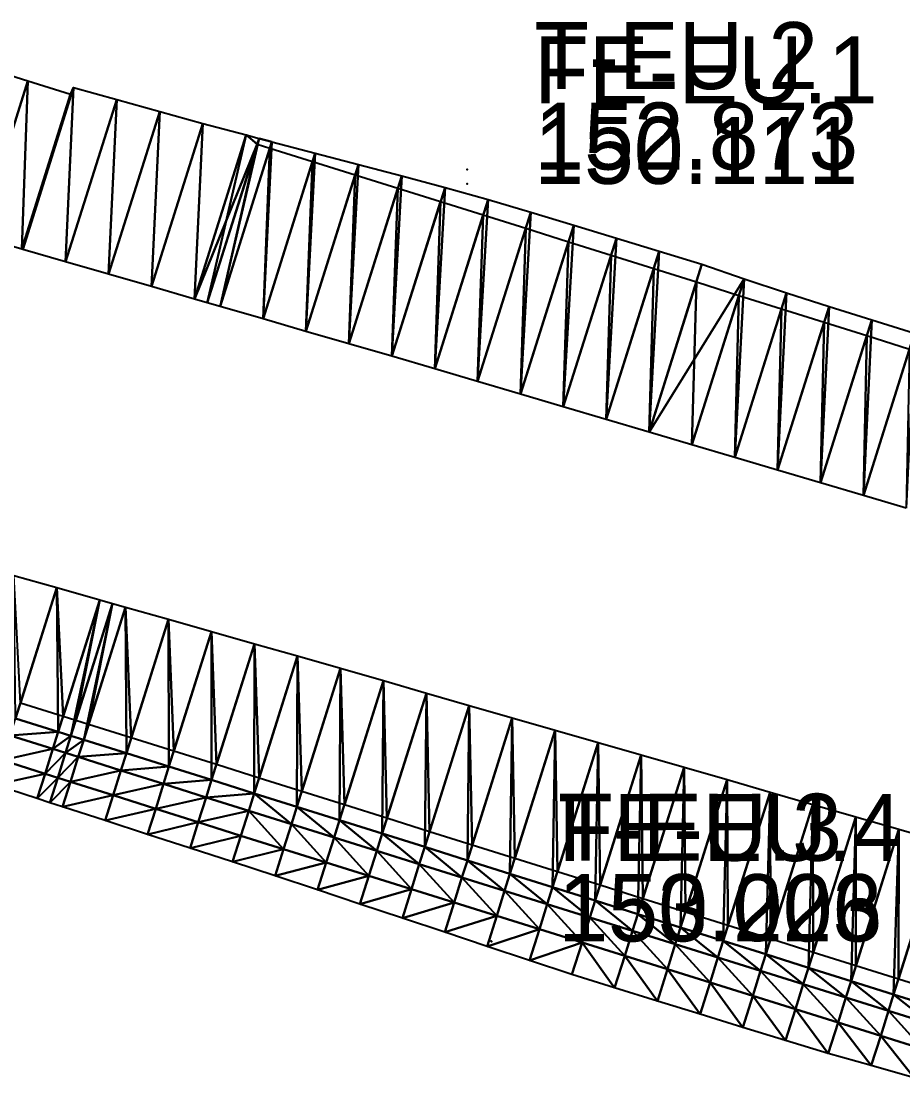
# Model space of a CAD drawing. Header units: metres. Extents: x 1882598 to 1885460, y 3171405 to 3171756.
# Drawn here: x 1883792.9 to 1883812.63, y 3171681.33 to 3171704.98 of the extents above; entities that cross this region are included whole.
import ezdxf

# ---------------------------------------------------------------- set-up
doc = ezdxf.new("R2010")
doc.units = ezdxf.units.M
doc.header["$MEASUREMENT"] = 0
doc.layers.add('pntelev', color=2, linetype='Continuous')
doc.layers.add('pntno', color=3, linetype='Continuous')
doc.layers.add('Triangles surfaces projet', color=7, linetype='Continuous', true_color=0x848484)

msp = doc.modelspace()

# ---------------------------------------------------------------- linework, layer by layer
for p in [(1883802.881, 3171701.661, 152.873), (1883802.877, 3171701.341, 150.111), (1883803.415, 3171684.389, 153.026), (1883803.423, 3171684.383, 150.203)]:
    msp.add_point(p)
at = {"layer": 'Triangles surfaces projet'}
for points in [[(1883791.954, 3171700.158, 153.016), (1883792.097, 3171703.949, 152.966), (1883793.053, 3171703.651, 152.953), (1883791.954, 3171700.158, 153.016)], [(1883793.053, 3171703.651, 153.303), (1883791.954, 3171700.158, 153.366), (1883792.097, 3171703.949, 153.316), (1883793.053, 3171703.651, 153.303)], [(1883793.053, 3171703.651, 152.953), (1883792.916, 3171699.879, 153.005), (1883791.954, 3171700.158, 153.016), (1883793.053, 3171703.651, 152.953)], [(1883792.916, 3171699.879, 153.355), (1883791.954, 3171700.158, 153.366), (1883793.053, 3171703.651, 153.303), (1883792.916, 3171699.879, 153.355)], [(1883794.008, 3171703.352, 152.94), (1883792.916, 3171699.879, 153.005), (1883793.053, 3171703.651, 152.953), (1883794.008, 3171703.352, 152.94)], [(1883794.008, 3171703.352, 153.29), (1883792.916, 3171699.879, 153.355), (1883793.053, 3171703.651, 153.303), (1883794.008, 3171703.352, 153.29)], [(1883794.075, 3171703.5, 153.277), (1883792.934, 3171699.874, 153.345), (1883794.008, 3171703.352, 153.29), (1883794.075, 3171703.5, 153.277)], [(1883792.934, 3171699.874, 153.345), (1883794.075, 3171703.5, 153.277), (1883793.896, 3171699.596, 153.335), (1883792.934, 3171699.874, 153.345)], [(1883794.008, 3171703.352, 152.94), (1883794.075, 3171703.498, 152.927), (1883792.934, 3171699.874, 152.995), (1883794.008, 3171703.352, 152.94)], [(1883792.934, 3171699.874, 152.995), (1883794.075, 3171703.498, 152.927), (1883793.896, 3171699.596, 152.985), (1883792.934, 3171699.874, 152.995)], [(1883793.896, 3171699.596, 153.335), (1883794.075, 3171703.5, 153.277), (1883795.04, 3171703.231, 153.263), (1883793.896, 3171699.596, 153.335)], [(1883795.039, 3171703.229, 152.913), (1883793.896, 3171699.596, 152.985), (1883794.075, 3171703.498, 152.927), (1883795.039, 3171703.229, 152.913)], [(1883794.008, 3171703.352, 152.94), (1883792.934, 3171699.874, 152.995), (1883792.916, 3171699.879, 153.005), (1883794.008, 3171703.352, 152.94)], [(1883792.934, 3171699.874, 153.345), (1883792.916, 3171699.879, 153.355), (1883794.008, 3171703.352, 153.29), (1883792.934, 3171699.874, 153.345)], [(1883794.856, 3171699.318, 153.324), (1883793.896, 3171699.596, 153.335), (1883795.04, 3171703.231, 153.263), (1883794.856, 3171699.318, 153.324)], [(1883795.039, 3171703.229, 152.913), (1883794.856, 3171699.318, 152.974), (1883793.896, 3171699.596, 152.985), (1883795.039, 3171703.229, 152.913)], [(1883796.004, 3171702.962, 153.249), (1883794.856, 3171699.318, 153.324), (1883795.04, 3171703.231, 153.263), (1883796.004, 3171702.962, 153.249)], [(1883796.003, 3171702.961, 152.899), (1883794.856, 3171699.318, 152.974), (1883795.039, 3171703.229, 152.913), (1883796.003, 3171702.961, 152.899)], [(1883795.817, 3171699.04, 153.314), (1883794.856, 3171699.318, 153.324), (1883796.004, 3171702.962, 153.249), (1883795.817, 3171699.04, 153.314)], [(1883795.817, 3171699.04, 152.964), (1883794.856, 3171699.318, 152.974), (1883796.003, 3171702.961, 152.899), (1883795.817, 3171699.04, 152.964)], [(1883796.967, 3171702.694, 153.235), (1883795.817, 3171699.04, 153.314), (1883796.004, 3171702.962, 153.249), (1883796.967, 3171702.694, 153.235)], [(1883795.817, 3171699.04, 152.964), (1883796.003, 3171702.961, 152.899), (1883796.967, 3171702.692, 152.886), (1883795.817, 3171699.04, 152.964)], [(1883795.817, 3171699.04, 153.314), (1883796.967, 3171702.694, 153.235), (1883796.778, 3171698.761, 153.303), (1883795.817, 3171699.04, 153.314)], [(1883796.967, 3171702.692, 152.886), (1883796.778, 3171698.761, 152.953), (1883795.817, 3171699.04, 152.964), (1883796.967, 3171702.692, 152.886)], [(1883797.935, 3171702.436, 153.221), (1883796.778, 3171698.761, 153.303), (1883796.967, 3171702.694, 153.235), (1883797.935, 3171702.436, 153.221)], [(1883797.934, 3171702.435, 152.871), (1883796.778, 3171698.761, 152.953), (1883796.967, 3171702.692, 152.886), (1883797.934, 3171702.435, 152.871)], [(1883796.778, 3171698.761, 153.303), (1883797.935, 3171702.436, 153.221), (1883798.182, 3171702.227, 153.22), (1883796.778, 3171698.761, 153.303)], [(1883796.778, 3171698.761, 152.953), (1883797.934, 3171702.435, 152.871), (1883797.065, 3171698.678, 152.95), (1883796.778, 3171698.761, 152.953)], [(1883797.065, 3171698.678, 152.95), (1883797.934, 3171702.435, 152.871), (1883798.224, 3171702.359, 152.867), (1883797.065, 3171698.678, 152.95)], [(1883797.065, 3171698.678, 152.95), (1883798.224, 3171702.359, 152.867), (1883797.352, 3171698.595, 152.947), (1883797.065, 3171698.678, 152.95)], [(1883798.513, 3171702.284, 152.863), (1883797.352, 3171698.595, 152.947), (1883798.224, 3171702.359, 152.867), (1883798.513, 3171702.284, 152.863)], [(1883798.313, 3171698.317, 152.936), (1883797.352, 3171698.595, 152.947), (1883798.513, 3171702.284, 152.863), (1883798.313, 3171698.317, 152.936)], [(1883798.224, 3171702.36, 153.217), (1883798.182, 3171702.227, 153.22), (1883797.935, 3171702.436, 153.221), (1883798.224, 3171702.36, 153.217)], [(1883798.182, 3171702.227, 153.22), (1883798.182, 3171702.227, 153.22), (1883798.224, 3171702.36, 153.217), (1883798.182, 3171702.227, 153.22)], [(1883798.224, 3171702.359, 152.867), (1883798.224, 3171702.36, 152.867), (1883798.513, 3171702.284, 152.863), (1883798.224, 3171702.359, 152.867)], [(1883799.481, 3171702.028, 152.848), (1883798.313, 3171698.317, 152.936), (1883798.513, 3171702.284, 152.863), (1883799.481, 3171702.028, 152.848)], [(1883797.065, 3171698.678, 153.3), (1883796.778, 3171698.761, 153.303), (1883798.182, 3171702.227, 153.22), (1883797.065, 3171698.678, 153.3)], [(1883797.352, 3171698.595, 153.297), (1883797.065, 3171698.678, 153.3), (1883798.182, 3171702.227, 153.22), (1883797.352, 3171698.595, 153.297)], [(1883798.182, 3171702.227, 153.22), (1883798.182, 3171702.227, 153.22), (1883797.065, 3171698.678, 153.3), (1883798.182, 3171702.227, 153.22)], [(1883798.468, 3171702.138, 153.216), (1883797.352, 3171698.595, 153.297), (1883798.182, 3171702.227, 153.22), (1883798.468, 3171702.138, 153.216)], [(1883798.313, 3171698.317, 153.286), (1883797.352, 3171698.595, 153.297), (1883798.468, 3171702.138, 153.216), (1883798.313, 3171698.317, 153.286)], [(1883799.422, 3171701.84, 153.203), (1883798.313, 3171698.317, 153.286), (1883798.468, 3171702.138, 153.216), (1883799.422, 3171701.84, 153.203)], [(1883799.274, 3171698.039, 152.926), (1883798.313, 3171698.317, 152.936), (1883799.481, 3171702.028, 152.848), (1883799.274, 3171698.039, 152.926)], [(1883800.45, 3171701.773, 152.834), (1883799.274, 3171698.039, 152.926), (1883799.481, 3171702.028, 152.848), (1883800.45, 3171701.773, 152.834)], [(1883799.274, 3171698.039, 153.276), (1883798.313, 3171698.317, 153.286), (1883799.422, 3171701.84, 153.203), (1883799.274, 3171698.039, 153.276)], [(1883800.377, 3171701.542, 153.19), (1883799.274, 3171698.039, 153.276), (1883799.422, 3171701.84, 153.203), (1883800.377, 3171701.542, 153.19)], [(1883800.235, 3171697.761, 152.915), (1883799.274, 3171698.039, 152.926), (1883800.45, 3171701.773, 152.834), (1883800.235, 3171697.761, 152.915)], [(1883800.235, 3171697.761, 152.915), (1883800.45, 3171701.773, 152.834), (1883801.418, 3171701.518, 152.82), (1883800.235, 3171697.761, 152.915)], [(1883800.235, 3171697.761, 153.265), (1883799.274, 3171698.039, 153.276), (1883800.377, 3171701.542, 153.19), (1883800.235, 3171697.761, 153.265)], [(1883801.331, 3171701.244, 153.177), (1883800.235, 3171697.761, 153.265), (1883800.377, 3171701.542, 153.19), (1883801.331, 3171701.244, 153.177)], [(1883801.418, 3171701.518, 152.82), (1883801.196, 3171697.482, 152.904), (1883800.235, 3171697.761, 152.915), (1883801.418, 3171701.518, 152.82)], [(1883801.418, 3171701.518, 152.82), (1883802.386, 3171701.263, 152.805), (1883801.196, 3171697.482, 152.904), (1883801.418, 3171701.518, 152.82)], [(1883801.196, 3171697.482, 153.254), (1883800.235, 3171697.761, 153.265), (1883801.331, 3171701.244, 153.177), (1883801.196, 3171697.482, 153.254)], [(1883801.196, 3171697.482, 152.904), (1883802.386, 3171701.263, 152.805), (1883802.155, 3171697.199, 152.896), (1883801.196, 3171697.482, 152.904)], [(1883802.286, 3171700.946, 153.163), (1883801.196, 3171697.482, 153.254), (1883801.331, 3171701.244, 153.177), (1883802.286, 3171700.946, 153.163)], [(1883802.155, 3171697.199, 152.896), (1883802.386, 3171701.263, 152.805), (1883803.349, 3171700.993, 152.797), (1883802.155, 3171697.199, 152.896)], [(1883802.155, 3171697.199, 153.246), (1883801.196, 3171697.482, 153.254), (1883802.286, 3171700.946, 153.163), (1883802.155, 3171697.199, 153.246)], [(1883803.114, 3171696.915, 152.888), (1883802.155, 3171697.199, 152.896), (1883803.349, 3171700.993, 152.797), (1883803.114, 3171696.915, 152.888)], [(1883803.24, 3171700.646, 153.156), (1883802.155, 3171697.199, 153.246), (1883802.286, 3171700.946, 153.163), (1883803.24, 3171700.646, 153.156)], [(1883803.114, 3171696.915, 152.888), (1883803.349, 3171700.993, 152.797), (1883804.307, 3171700.706, 152.789), (1883803.114, 3171696.915, 152.888)], [(1883803.114, 3171696.915, 153.238), (1883802.155, 3171697.199, 153.246), (1883803.24, 3171700.646, 153.156), (1883803.114, 3171696.915, 153.238)], [(1883804.307, 3171700.706, 152.789), (1883804.073, 3171696.632, 152.88), (1883803.114, 3171696.915, 152.888), (1883804.307, 3171700.706, 152.789)], [(1883804.194, 3171700.346, 153.148), (1883803.114, 3171696.915, 153.238), (1883803.24, 3171700.646, 153.156), (1883804.194, 3171700.346, 153.148)], [(1883805.265, 3171700.419, 152.781), (1883804.073, 3171696.632, 152.88), (1883804.307, 3171700.706, 152.789), (1883805.265, 3171700.419, 152.781)], [(1883804.073, 3171696.632, 153.23), (1883803.114, 3171696.915, 153.238), (1883804.194, 3171700.346, 153.148), (1883804.073, 3171696.632, 153.23)], [(1883805.265, 3171700.419, 152.781), (1883805.032, 3171696.348, 152.872), (1883804.073, 3171696.632, 152.88), (1883805.265, 3171700.419, 152.781)], [(1883805.148, 3171700.046, 153.14), (1883804.073, 3171696.632, 153.23), (1883804.194, 3171700.346, 153.148), (1883805.148, 3171700.046, 153.14)], [(1883805.265, 3171700.419, 152.781), (1883806.221, 3171700.125, 152.773), (1883805.032, 3171696.348, 152.872), (1883805.265, 3171700.419, 152.781)], [(1883805.991, 3171696.065, 152.864), (1883805.032, 3171696.348, 152.872), (1883806.221, 3171700.125, 152.773), (1883805.991, 3171696.065, 152.864)], [(1883805.991, 3171696.065, 152.864), (1883806.221, 3171700.125, 152.773), (1883807.177, 3171699.831, 152.765), (1883805.991, 3171696.065, 152.864)], [(1883805.032, 3171696.348, 153.222), (1883804.073, 3171696.632, 153.23), (1883805.148, 3171700.046, 153.14), (1883805.032, 3171696.348, 153.222)], [(1883806.101, 3171699.746, 153.133), (1883805.032, 3171696.348, 153.222), (1883805.148, 3171700.046, 153.14), (1883806.101, 3171699.746, 153.133)], [(1883805.991, 3171696.065, 153.214), (1883805.032, 3171696.348, 153.222), (1883806.101, 3171699.746, 153.133), (1883805.991, 3171696.065, 153.214)], [(1883806.951, 3171695.782, 152.856), (1883805.991, 3171696.065, 152.864), (1883807.177, 3171699.831, 152.765), (1883806.951, 3171695.782, 152.856)], [(1883807.055, 3171699.445, 153.125), (1883805.991, 3171696.065, 153.214), (1883806.101, 3171699.746, 153.133), (1883807.055, 3171699.445, 153.125)], [(1883806.951, 3171695.782, 152.856), (1883807.177, 3171699.831, 152.765), (1883808.134, 3171699.54, 152.757), (1883806.951, 3171695.782, 152.856)], [(1883806.951, 3171695.782, 153.206), (1883805.991, 3171696.065, 153.214), (1883807.055, 3171699.445, 153.125), (1883806.951, 3171695.782, 153.206)], [(1883809.08, 3171699.215, 152.75), (1883806.951, 3171695.782, 152.856), (1883808.134, 3171699.54, 152.757), (1883809.08, 3171699.215, 152.75)], [(1883808.009, 3171699.145, 153.117), (1883806.951, 3171695.782, 153.206), (1883807.055, 3171699.445, 153.125), (1883808.009, 3171699.145, 153.117)], [(1883806.951, 3171695.782, 152.856), (1883809.08, 3171699.215, 152.75), (1883807.91, 3171695.498, 152.848), (1883806.951, 3171695.782, 152.856)], [(1883808.869, 3171695.215, 152.839), (1883807.91, 3171695.498, 152.848), (1883809.08, 3171699.215, 152.75), (1883808.869, 3171695.215, 152.839)], [(1883809.08, 3171699.215, 152.75), (1883810.028, 3171698.899, 152.743), (1883808.869, 3171695.215, 152.839), (1883809.08, 3171699.215, 152.75)], [(1883807.91, 3171695.498, 153.198), (1883806.951, 3171695.782, 153.206), (1883808.009, 3171699.145, 153.117), (1883807.91, 3171695.498, 153.198)], [(1883808.963, 3171698.845, 153.11), (1883807.91, 3171695.498, 153.198), (1883808.009, 3171699.145, 153.117), (1883808.963, 3171698.845, 153.11)], [(1883808.869, 3171695.215, 153.189), (1883807.91, 3171695.498, 153.198), (1883808.963, 3171698.845, 153.11), (1883808.869, 3171695.215, 153.189)], [(1883809.828, 3171694.931, 152.831), (1883808.869, 3171695.215, 152.839), (1883810.028, 3171698.899, 152.743), (1883809.828, 3171694.931, 152.831)], [(1883809.917, 3171698.545, 153.102), (1883808.869, 3171695.215, 153.189), (1883808.963, 3171698.845, 153.11), (1883809.917, 3171698.545, 153.102)], [(1883809.828, 3171694.931, 152.831), (1883810.028, 3171698.899, 152.743), (1883810.982, 3171698.599, 152.735), (1883809.828, 3171694.931, 152.831)], [(1883809.828, 3171694.931, 153.181), (1883808.869, 3171695.215, 153.189), (1883809.917, 3171698.545, 153.102), (1883809.828, 3171694.931, 153.181)], [(1883809.828, 3171694.931, 152.831), (1883810.982, 3171698.599, 152.735), (1883810.787, 3171694.648, 152.823), (1883809.828, 3171694.931, 152.831)], [(1883810.871, 3171698.244, 153.094), (1883809.828, 3171694.931, 153.181), (1883809.917, 3171698.545, 153.102), (1883810.871, 3171698.244, 153.094)], [(1883810.787, 3171694.648, 152.823), (1883810.982, 3171698.599, 152.735), (1883811.936, 3171698.298, 152.728), (1883810.787, 3171694.648, 152.823)], [(1883810.787, 3171694.648, 153.173), (1883809.828, 3171694.931, 153.181), (1883810.871, 3171698.244, 153.094), (1883810.787, 3171694.648, 153.173)], [(1883810.787, 3171694.648, 152.823), (1883811.936, 3171698.298, 152.728), (1883811.746, 3171694.365, 152.815), (1883810.787, 3171694.648, 152.823)], [(1883811.825, 3171697.944, 153.087), (1883810.787, 3171694.648, 153.173), (1883810.871, 3171698.244, 153.094), (1883811.825, 3171697.944, 153.087)], [(1883811.936, 3171698.298, 152.728), (1883812.89, 3171697.998, 152.72), (1883811.746, 3171694.365, 152.815), (1883811.936, 3171698.298, 152.728)], [(1883812.706, 3171694.081, 152.807), (1883811.746, 3171694.365, 152.815), (1883812.89, 3171697.998, 152.72), (1883812.706, 3171694.081, 152.807)], [(1883811.746, 3171694.365, 153.165), (1883810.787, 3171694.648, 153.173), (1883811.825, 3171697.944, 153.087), (1883811.746, 3171694.365, 153.165)], [(1883812.779, 3171697.644, 153.079), (1883811.746, 3171694.365, 153.165), (1883811.825, 3171697.944, 153.087), (1883812.779, 3171697.644, 153.079)], [(1883812.706, 3171694.081, 153.157), (1883811.746, 3171694.365, 153.165), (1883812.779, 3171697.644, 153.079), (1883812.706, 3171694.081, 153.157)], [(1883793.697, 3171692.304, 152.918), (1883792.776, 3171689.376, 152.838), (1883792.735, 3171692.577, 152.924), (1883793.697, 3171692.304, 152.918)], [(1883793.697, 3171692.304, 153.268), (1883792.884, 3171689.719, 153.198), (1883792.735, 3171692.577, 153.274), (1883793.697, 3171692.304, 153.268)], [(1883793.697, 3171692.304, 152.918), (1883793.73, 3171689.077, 152.832), (1883792.776, 3171689.376, 152.838), (1883793.697, 3171692.304, 152.918)], [(1883793.838, 3171689.419, 153.191), (1883792.884, 3171689.719, 153.198), (1883793.697, 3171692.304, 153.268), (1883793.838, 3171689.419, 153.191)], [(1883793.73, 3171689.077, 152.832), (1883793.697, 3171692.304, 152.918), (1883794.66, 3171692.031, 152.912), (1883793.73, 3171689.077, 152.832)], [(1883794.66, 3171692.031, 153.262), (1883793.838, 3171689.419, 153.191), (1883793.697, 3171692.304, 153.268), (1883794.66, 3171692.031, 153.262)], [(1883794.015, 3171688.987, 152.83), (1883793.73, 3171689.077, 152.832), (1883794.66, 3171692.031, 152.912), (1883794.015, 3171688.987, 152.83)], [(1883794.123, 3171689.33, 153.189), (1883793.838, 3171689.419, 153.191), (1883794.66, 3171692.031, 153.262), (1883794.123, 3171689.33, 153.189)], [(1883794.947, 3171691.949, 152.91), (1883794.015, 3171688.987, 152.83), (1883794.66, 3171692.031, 152.912), (1883794.947, 3171691.949, 152.91)], [(1883794.3, 3171688.897, 152.828), (1883794.015, 3171688.987, 152.83), (1883794.947, 3171691.949, 152.91), (1883794.3, 3171688.897, 152.828)], [(1883794.947, 3171691.949, 153.26), (1883794.123, 3171689.33, 153.189), (1883794.66, 3171692.031, 153.262), (1883794.947, 3171691.949, 153.26)], [(1883794.408, 3171689.24, 153.188), (1883794.123, 3171689.33, 153.189), (1883794.947, 3171691.949, 153.26), (1883794.408, 3171689.24, 153.188)], [(1883794.947, 3171691.949, 152.91), (1883795.235, 3171691.867, 152.908), (1883794.3, 3171688.897, 152.828), (1883794.947, 3171691.949, 152.91)], [(1883794.3, 3171688.897, 152.828), (1883795.235, 3171691.867, 152.908), (1883795.254, 3171688.598, 152.822), (1883794.3, 3171688.897, 152.828)], [(1883795.235, 3171691.867, 153.258), (1883794.408, 3171689.24, 153.188), (1883794.947, 3171691.949, 153.26), (1883795.235, 3171691.867, 153.258)], [(1883795.362, 3171688.94, 153.181), (1883794.408, 3171689.24, 153.188), (1883795.235, 3171691.867, 153.258), (1883795.362, 3171688.94, 153.181)], [(1883796.197, 3171691.594, 152.902), (1883795.254, 3171688.598, 152.822), (1883795.235, 3171691.867, 152.908), (1883796.197, 3171691.594, 152.902)], [(1883796.197, 3171691.594, 153.252), (1883795.362, 3171688.94, 153.181), (1883795.235, 3171691.867, 153.258), (1883796.197, 3171691.594, 153.252)], [(1883795.254, 3171688.598, 152.822), (1883796.197, 3171691.594, 152.902), (1883796.208, 3171688.298, 152.816), (1883795.254, 3171688.598, 152.822)], [(1883796.316, 3171688.64, 153.175), (1883795.362, 3171688.94, 153.181), (1883796.197, 3171691.594, 153.252), (1883796.316, 3171688.64, 153.175)], [(1883797.16, 3171691.321, 152.896), (1883796.208, 3171688.298, 152.816), (1883796.197, 3171691.594, 152.902), (1883797.16, 3171691.321, 152.896)], [(1883797.16, 3171691.321, 153.246), (1883796.316, 3171688.64, 153.175), (1883796.197, 3171691.594, 153.252), (1883797.16, 3171691.321, 153.246)], [(1883797.162, 3171687.998, 152.809), (1883796.208, 3171688.298, 152.816), (1883797.16, 3171691.321, 152.896), (1883797.162, 3171687.998, 152.809)], [(1883797.27, 3171688.341, 153.168), (1883796.316, 3171688.64, 153.175), (1883797.16, 3171691.321, 153.246), (1883797.27, 3171688.341, 153.168)], [(1883797.162, 3171687.998, 152.809), (1883797.16, 3171691.321, 152.896), (1883798.122, 3171691.048, 152.89), (1883797.162, 3171687.998, 152.809)], [(1883798.122, 3171691.048, 153.24), (1883797.27, 3171688.341, 153.168), (1883797.16, 3171691.321, 153.246), (1883798.122, 3171691.048, 153.24)], [(1883798.116, 3171687.698, 152.803), (1883797.162, 3171687.998, 152.809), (1883798.122, 3171691.048, 152.89), (1883798.116, 3171687.698, 152.803)], [(1883798.224, 3171688.041, 153.162), (1883797.27, 3171688.341, 153.168), (1883798.122, 3171691.048, 153.24), (1883798.224, 3171688.041, 153.162)], [(1883798.122, 3171691.048, 152.89), (1883799.085, 3171690.775, 152.884), (1883798.116, 3171687.698, 152.803), (1883798.122, 3171691.048, 152.89)], [(1883799.085, 3171690.775, 153.234), (1883798.224, 3171688.041, 153.162), (1883798.122, 3171691.048, 153.24), (1883799.085, 3171690.775, 153.234)], [(1883799.07, 3171687.398, 152.795), (1883798.116, 3171687.698, 152.803), (1883799.085, 3171690.775, 152.884), (1883799.07, 3171687.398, 152.795)], [(1883799.178, 3171687.74, 153.154), (1883798.224, 3171688.041, 153.162), (1883799.085, 3171690.775, 153.234), (1883799.178, 3171687.74, 153.154)], [(1883800.046, 3171690.498, 152.877), (1883799.07, 3171687.398, 152.795), (1883799.085, 3171690.775, 152.884), (1883800.046, 3171690.498, 152.877)], [(1883800.046, 3171690.498, 153.227), (1883799.178, 3171687.74, 153.154), (1883799.085, 3171690.775, 153.234), (1883800.046, 3171690.498, 153.227)], [(1883800.046, 3171690.498, 152.877), (1883800.024, 3171687.098, 152.788), (1883799.07, 3171687.398, 152.795), (1883800.046, 3171690.498, 152.877)], [(1883800.132, 3171687.44, 153.147), (1883799.178, 3171687.74, 153.154), (1883800.046, 3171690.498, 153.227), (1883800.132, 3171687.44, 153.147)], [(1883801.007, 3171690.221, 152.87), (1883800.024, 3171687.098, 152.788), (1883800.046, 3171690.498, 152.877), (1883801.007, 3171690.221, 152.87)], [(1883801.007, 3171690.221, 153.22), (1883800.132, 3171687.44, 153.147), (1883800.046, 3171690.498, 153.227), (1883801.007, 3171690.221, 153.22)], [(1883800.978, 3171686.798, 152.78), (1883800.024, 3171687.098, 152.788), (1883801.007, 3171690.221, 152.87), (1883800.978, 3171686.798, 152.78)], [(1883801.086, 3171687.14, 153.139), (1883800.132, 3171687.44, 153.147), (1883801.007, 3171690.221, 153.22), (1883801.086, 3171687.14, 153.139)], [(1883801.968, 3171689.944, 152.863), (1883800.978, 3171686.798, 152.78), (1883801.007, 3171690.221, 152.87), (1883801.968, 3171689.944, 152.863)], [(1883801.968, 3171689.944, 153.213), (1883801.086, 3171687.14, 153.139), (1883801.007, 3171690.221, 153.22), (1883801.968, 3171689.944, 153.213)], [(1883801.932, 3171686.497, 152.772), (1883800.978, 3171686.798, 152.78), (1883801.968, 3171689.944, 152.863), (1883801.932, 3171686.497, 152.772)], [(1883802.04, 3171686.84, 153.131), (1883801.086, 3171687.14, 153.139), (1883801.968, 3171689.944, 153.213), (1883802.04, 3171686.84, 153.131)], [(1883801.932, 3171686.497, 152.772), (1883801.968, 3171689.944, 152.863), (1883802.929, 3171689.667, 152.856), (1883801.932, 3171686.497, 152.772)], [(1883802.929, 3171689.667, 153.206), (1883802.04, 3171686.84, 153.131), (1883801.968, 3171689.944, 153.213), (1883802.929, 3171689.667, 153.206)], [(1883801.932, 3171686.497, 152.772), (1883802.929, 3171689.667, 152.856), (1883802.886, 3171686.197, 152.765), (1883801.932, 3171686.497, 152.772)], [(1883802.993, 3171686.54, 153.124), (1883802.04, 3171686.84, 153.131), (1883802.929, 3171689.667, 153.206), (1883802.993, 3171686.54, 153.124)], [(1883802.886, 3171686.197, 152.765), (1883802.929, 3171689.667, 152.856), (1883803.891, 3171689.39, 152.848), (1883802.886, 3171686.197, 152.765)], [(1883803.891, 3171689.39, 153.198), (1883802.993, 3171686.54, 153.124), (1883802.929, 3171689.667, 153.206), (1883803.891, 3171689.39, 153.198)], [(1883792.656, 3171688.994, 152.438), (1883792.776, 3171689.376, 152.838), (1883793.73, 3171689.077, 152.832), (1883792.656, 3171688.994, 152.438)], [(1883802.886, 3171686.197, 152.765), (1883803.891, 3171689.39, 152.848), (1883803.839, 3171685.897, 152.757), (1883802.886, 3171686.197, 152.765)], [(1883803.947, 3171686.239, 153.116), (1883802.993, 3171686.54, 153.124), (1883803.891, 3171689.39, 153.198), (1883803.947, 3171686.239, 153.116)], [(1883804.852, 3171689.113, 152.841), (1883803.839, 3171685.897, 152.757), (1883803.891, 3171689.39, 152.848), (1883804.852, 3171689.113, 152.841)], [(1883804.852, 3171689.113, 153.191), (1883803.947, 3171686.239, 153.116), (1883803.891, 3171689.39, 153.198), (1883804.852, 3171689.113, 153.191)], [(1883792.481, 3171688.438, 152.438), (1883792.656, 3171688.994, 152.438), (1883793.609, 3171688.692, 152.429), (1883792.481, 3171688.438, 152.438)], [(1883793.73, 3171689.077, 152.832), (1883793.609, 3171688.692, 152.429), (1883792.656, 3171688.994, 152.438), (1883793.73, 3171689.077, 152.832)], [(1883794.015, 3171688.987, 152.83), (1883793.609, 3171688.692, 152.429), (1883793.73, 3171689.077, 152.832), (1883794.015, 3171688.987, 152.83)], [(1883804.793, 3171685.597, 152.749), (1883803.839, 3171685.897, 152.757), (1883804.852, 3171689.113, 152.841), (1883804.793, 3171685.597, 152.749)], [(1883804.901, 3171685.939, 153.108), (1883803.947, 3171686.239, 153.116), (1883804.852, 3171689.113, 153.191), (1883804.901, 3171685.939, 153.108)], [(1883804.793, 3171685.597, 152.749), (1883804.852, 3171689.113, 152.841), (1883805.813, 3171688.836, 152.834), (1883804.793, 3171685.597, 152.749)], [(1883805.813, 3171688.836, 153.184), (1883804.901, 3171685.939, 153.108), (1883804.852, 3171689.113, 153.191), (1883805.813, 3171688.836, 153.184)], [(1883793.609, 3171688.692, 152.429), (1883794.015, 3171688.987, 152.83), (1883793.894, 3171688.602, 152.427), (1883793.609, 3171688.692, 152.429)], [(1883794.015, 3171688.987, 152.83), (1883794.3, 3171688.897, 152.828), (1883793.894, 3171688.602, 152.427), (1883794.015, 3171688.987, 152.83)], [(1883793.894, 3171688.602, 152.427), (1883794.3, 3171688.897, 152.828), (1883794.179, 3171688.512, 152.424), (1883793.894, 3171688.602, 152.427)], [(1883795.254, 3171688.598, 152.822), (1883794.179, 3171688.512, 152.424), (1883794.3, 3171688.897, 152.828), (1883795.254, 3171688.598, 152.822)], [(1883804.793, 3171685.597, 152.749), (1883805.813, 3171688.836, 152.834), (1883805.747, 3171685.297, 152.742), (1883804.793, 3171685.597, 152.749)], [(1883805.855, 3171685.639, 153.101), (1883804.901, 3171685.939, 153.108), (1883805.813, 3171688.836, 153.184), (1883805.855, 3171685.639, 153.101)], [(1883806.774, 3171688.559, 152.827), (1883805.747, 3171685.297, 152.742), (1883805.813, 3171688.836, 152.834), (1883806.774, 3171688.559, 152.827)], [(1883806.774, 3171688.559, 153.177), (1883805.855, 3171685.639, 153.101), (1883805.813, 3171688.836, 153.184), (1883806.774, 3171688.559, 153.177)], [(1883792.481, 3171688.438, 152.438), (1883793.609, 3171688.692, 152.429), (1883793.434, 3171688.136, 152.429), (1883792.481, 3171688.438, 152.438)], [(1883793.434, 3171688.136, 152.429), (1883793.609, 3171688.692, 152.429), (1883793.894, 3171688.602, 152.427), (1883793.434, 3171688.136, 152.429)], [(1883793.719, 3171688.046, 152.427), (1883793.434, 3171688.136, 152.429), (1883793.894, 3171688.602, 152.427), (1883793.719, 3171688.046, 152.427)], [(1883793.719, 3171688.046, 152.427), (1883793.894, 3171688.602, 152.427), (1883794.179, 3171688.512, 152.424), (1883793.719, 3171688.046, 152.427)], [(1883795.254, 3171688.598, 152.822), (1883795.132, 3171688.21, 152.416), (1883794.179, 3171688.512, 152.424), (1883795.254, 3171688.598, 152.822)], [(1883795.132, 3171688.21, 152.416), (1883795.254, 3171688.598, 152.822), (1883796.208, 3171688.298, 152.816), (1883795.132, 3171688.21, 152.416)], [(1883805.747, 3171685.297, 152.742), (1883806.774, 3171688.559, 152.827), (1883806.701, 3171684.996, 152.734), (1883805.747, 3171685.297, 152.742)], [(1883806.809, 3171685.339, 153.093), (1883805.855, 3171685.639, 153.101), (1883806.774, 3171688.559, 153.177), (1883806.809, 3171685.339, 153.093)], [(1883806.701, 3171684.996, 152.734), (1883806.774, 3171688.559, 152.827), (1883807.735, 3171688.282, 152.82), (1883806.701, 3171684.996, 152.734)], [(1883807.735, 3171688.282, 153.17), (1883806.809, 3171685.339, 153.093), (1883806.774, 3171688.559, 153.177), (1883807.735, 3171688.282, 153.17)], [(1883792.308, 3171687.889, 153.013), (1883792.481, 3171688.438, 152.438), (1883793.434, 3171688.136, 152.429), (1883792.308, 3171687.889, 153.013)], [(1883793.719, 3171688.046, 152.427), (1883794.179, 3171688.512, 152.424), (1883794.004, 3171687.956, 152.424), (1883793.719, 3171688.046, 152.427)], [(1883795.132, 3171688.21, 152.416), (1883794.004, 3171687.956, 152.424), (1883794.179, 3171688.512, 152.424), (1883795.132, 3171688.21, 152.416)], [(1883795.132, 3171688.21, 152.416), (1883796.208, 3171688.298, 152.816), (1883796.086, 3171687.908, 152.407), (1883795.132, 3171688.21, 152.416)], [(1883797.162, 3171687.998, 152.809), (1883796.086, 3171687.908, 152.407), (1883796.208, 3171688.298, 152.816), (1883797.162, 3171687.998, 152.809)], [(1883806.701, 3171684.996, 152.734), (1883807.735, 3171688.282, 152.82), (1883807.655, 3171684.696, 152.727), (1883806.701, 3171684.996, 152.734)], [(1883807.763, 3171685.039, 153.085), (1883806.809, 3171685.339, 153.093), (1883807.735, 3171688.282, 153.17), (1883807.763, 3171685.039, 153.085)], [(1883807.655, 3171684.696, 152.727), (1883807.735, 3171688.282, 152.82), (1883808.697, 3171688.005, 152.813), (1883807.655, 3171684.696, 152.727)], [(1883808.697, 3171688.005, 153.163), (1883807.763, 3171685.039, 153.085), (1883807.735, 3171688.282, 153.17), (1883808.697, 3171688.005, 153.163)], [(1883793.434, 3171688.136, 152.429), (1883793.259, 3171687.581, 153.011), (1883792.308, 3171687.889, 153.013), (1883793.434, 3171688.136, 152.429)], [(1883793.719, 3171688.046, 152.427), (1883793.259, 3171687.581, 153.011), (1883793.434, 3171688.136, 152.429), (1883793.719, 3171688.046, 152.427)], [(1883793.544, 3171687.489, 153.011), (1883793.259, 3171687.581, 153.011), (1883793.719, 3171688.046, 152.427), (1883793.544, 3171687.489, 153.011)], [(1883794.004, 3171687.956, 152.424), (1883793.544, 3171687.489, 153.011), (1883793.719, 3171688.046, 152.427), (1883794.004, 3171687.956, 152.424)], [(1883794.957, 3171687.654, 152.416), (1883794.004, 3171687.956, 152.424), (1883795.132, 3171688.21, 152.416), (1883794.957, 3171687.654, 152.416)], [(1883795.132, 3171688.21, 152.416), (1883796.086, 3171687.908, 152.407), (1883794.957, 3171687.654, 152.416), (1883795.132, 3171688.21, 152.416)], [(1883793.544, 3171687.489, 153.011), (1883794.004, 3171687.956, 152.424), (1883793.828, 3171687.397, 153.01), (1883793.544, 3171687.489, 153.011)], [(1883793.828, 3171687.397, 153.01), (1883794.004, 3171687.956, 152.424), (1883794.957, 3171687.654, 152.416), (1883793.828, 3171687.397, 153.01)], [(1883796.086, 3171687.908, 152.407), (1883795.911, 3171687.352, 152.407), (1883794.957, 3171687.654, 152.416), (1883796.086, 3171687.908, 152.407)], [(1883797.039, 3171687.606, 152.399), (1883795.911, 3171687.352, 152.407), (1883796.086, 3171687.908, 152.407), (1883797.039, 3171687.606, 152.399)], [(1883796.086, 3171687.908, 152.407), (1883797.162, 3171687.998, 152.809), (1883797.039, 3171687.606, 152.399), (1883796.086, 3171687.908, 152.407)], [(1883798.116, 3171687.698, 152.803), (1883797.039, 3171687.606, 152.399), (1883797.162, 3171687.998, 152.809), (1883798.116, 3171687.698, 152.803)], [(1883807.655, 3171684.696, 152.727), (1883808.697, 3171688.005, 152.813), (1883808.609, 3171684.396, 152.719), (1883807.655, 3171684.696, 152.727)], [(1883808.717, 3171684.738, 153.078), (1883807.763, 3171685.039, 153.085), (1883808.697, 3171688.005, 153.163), (1883808.717, 3171684.738, 153.078)], [(1883808.697, 3171688.005, 152.813), (1883809.658, 3171687.728, 152.806), (1883808.609, 3171684.396, 152.719), (1883808.697, 3171688.005, 152.813)], [(1883809.658, 3171687.728, 153.156), (1883808.717, 3171684.738, 153.078), (1883808.697, 3171688.005, 153.163), (1883809.658, 3171687.728, 153.156)], [(1883793.828, 3171687.397, 153.01), (1883794.957, 3171687.654, 152.416), (1883794.779, 3171687.089, 153.008), (1883793.828, 3171687.397, 153.01)], [(1883795.911, 3171687.352, 152.407), (1883794.779, 3171687.089, 153.008), (1883794.957, 3171687.654, 152.416), (1883795.911, 3171687.352, 152.407)], [(1883795.911, 3171687.352, 152.407), (1883797.039, 3171687.606, 152.399), (1883796.864, 3171687.05, 152.399), (1883795.911, 3171687.352, 152.407)], [(1883796.864, 3171687.05, 152.399), (1883797.039, 3171687.606, 152.399), (1883797.992, 3171687.304, 152.39), (1883796.864, 3171687.05, 152.399)], [(1883797.992, 3171687.304, 152.39), (1883797.039, 3171687.606, 152.399), (1883798.116, 3171687.698, 152.803), (1883797.992, 3171687.304, 152.39)], [(1883798.947, 3171687.006, 152.384), (1883797.992, 3171687.304, 152.39), (1883798.116, 3171687.698, 152.803), (1883798.947, 3171687.006, 152.384)], [(1883798.116, 3171687.698, 152.803), (1883799.07, 3171687.398, 152.795), (1883798.947, 3171687.006, 152.384), (1883798.116, 3171687.698, 152.803)], [(1883809.658, 3171687.728, 152.806), (1883809.563, 3171684.096, 152.711), (1883808.609, 3171684.396, 152.719), (1883809.658, 3171687.728, 152.806)], [(1883809.67, 3171684.438, 153.07), (1883808.717, 3171684.738, 153.078), (1883809.658, 3171687.728, 153.156), (1883809.67, 3171684.438, 153.07)], [(1883809.563, 3171684.096, 152.711), (1883809.658, 3171687.728, 152.806), (1883810.619, 3171687.451, 152.799), (1883809.563, 3171684.096, 152.711)], [(1883810.619, 3171687.451, 153.149), (1883809.67, 3171684.438, 153.07), (1883809.658, 3171687.728, 153.156), (1883810.619, 3171687.451, 153.149)], [(1883795.731, 3171686.78, 153.006), (1883794.779, 3171687.089, 153.008), (1883795.911, 3171687.352, 152.407), (1883795.731, 3171686.78, 153.006)], [(1883795.911, 3171687.352, 152.407), (1883796.864, 3171687.05, 152.399), (1883795.731, 3171686.78, 153.006), (1883795.911, 3171687.352, 152.407)], [(1883799.901, 3171686.707, 152.379), (1883798.947, 3171687.006, 152.384), (1883799.07, 3171687.398, 152.795), (1883799.901, 3171686.707, 152.379)], [(1883799.07, 3171687.398, 152.795), (1883800.024, 3171687.098, 152.788), (1883799.901, 3171686.707, 152.379), (1883799.07, 3171687.398, 152.795)], [(1883810.619, 3171687.451, 152.799), (1883810.517, 3171683.795, 152.704), (1883809.563, 3171684.096, 152.711), (1883810.619, 3171687.451, 152.799)], [(1883810.624, 3171684.138, 153.063), (1883809.67, 3171684.438, 153.07), (1883810.619, 3171687.451, 153.149), (1883810.624, 3171684.138, 153.063)], [(1883811.58, 3171687.174, 152.792), (1883810.517, 3171683.795, 152.704), (1883810.619, 3171687.451, 152.799), (1883811.58, 3171687.174, 152.792)], [(1883811.58, 3171687.174, 153.142), (1883810.624, 3171684.138, 153.063), (1883810.619, 3171687.451, 153.149), (1883811.58, 3171687.174, 153.142)], [(1883797.992, 3171687.304, 152.39), (1883797.817, 3171686.748, 152.39), (1883796.864, 3171687.05, 152.399), (1883797.992, 3171687.304, 152.39)], [(1883797.817, 3171686.748, 152.39), (1883797.992, 3171687.304, 152.39), (1883798.772, 3171686.45, 152.384), (1883797.817, 3171686.748, 152.39)], [(1883798.947, 3171687.006, 152.384), (1883798.772, 3171686.45, 152.384), (1883797.992, 3171687.304, 152.39), (1883798.947, 3171687.006, 152.384)], [(1883800.024, 3171687.098, 152.788), (1883800.856, 3171686.409, 152.373), (1883799.901, 3171686.707, 152.379), (1883800.024, 3171687.098, 152.788)], [(1883800.024, 3171687.098, 152.788), (1883800.978, 3171686.798, 152.78), (1883800.856, 3171686.409, 152.373), (1883800.024, 3171687.098, 152.788)], [(1883810.517, 3171683.795, 152.704), (1883811.58, 3171687.174, 152.792), (1883811.47, 3171683.495, 152.696), (1883810.517, 3171683.795, 152.704)], [(1883811.578, 3171683.838, 153.055), (1883810.624, 3171684.138, 153.063), (1883811.58, 3171687.174, 153.142), (1883811.578, 3171683.838, 153.055)], [(1883811.47, 3171683.495, 152.696), (1883811.58, 3171687.174, 152.792), (1883812.541, 3171686.897, 152.785), (1883811.47, 3171683.495, 152.696)], [(1883812.541, 3171686.897, 153.135), (1883811.578, 3171683.838, 153.055), (1883811.58, 3171687.174, 153.142), (1883812.541, 3171686.897, 153.135)], [(1883795.731, 3171686.78, 153.006), (1883796.864, 3171687.05, 152.399), (1883796.682, 3171686.472, 153.004), (1883795.731, 3171686.78, 153.006)], [(1883797.817, 3171686.748, 152.39), (1883796.682, 3171686.472, 153.004), (1883796.864, 3171687.05, 152.399), (1883797.817, 3171686.748, 152.39)], [(1883799.726, 3171686.152, 152.379), (1883798.772, 3171686.45, 152.384), (1883798.947, 3171687.006, 152.384), (1883799.726, 3171686.152, 152.379)], [(1883799.726, 3171686.152, 152.379), (1883798.947, 3171687.006, 152.384), (1883799.901, 3171686.707, 152.379), (1883799.726, 3171686.152, 152.379)], [(1883812.424, 3171683.195, 152.688), (1883811.47, 3171683.495, 152.696), (1883812.541, 3171686.897, 152.785), (1883812.424, 3171683.195, 152.688)], [(1883812.532, 3171683.537, 153.047), (1883811.578, 3171683.838, 153.055), (1883812.541, 3171686.897, 153.135), (1883812.532, 3171683.537, 153.047)], [(1883813.502, 3171686.621, 152.778), (1883812.424, 3171683.195, 152.688), (1883812.541, 3171686.897, 152.785), (1883813.502, 3171686.621, 152.778)], [(1883813.502, 3171686.621, 153.128), (1883812.532, 3171683.537, 153.047), (1883812.541, 3171686.897, 153.135), (1883813.502, 3171686.621, 153.128)], [(1883797.633, 3171686.164, 153.002), (1883796.682, 3171686.472, 153.004), (1883797.817, 3171686.748, 152.39), (1883797.633, 3171686.164, 153.002)], [(1883798.772, 3171686.45, 152.384), (1883797.633, 3171686.164, 153.002), (1883797.817, 3171686.748, 152.39), (1883798.772, 3171686.45, 152.384)], [(1883800.681, 3171685.853, 152.373), (1883799.726, 3171686.152, 152.379), (1883799.901, 3171686.707, 152.379), (1883800.681, 3171685.853, 152.373)], [(1883800.681, 3171685.853, 152.373), (1883799.901, 3171686.707, 152.379), (1883800.856, 3171686.409, 152.373), (1883800.681, 3171685.853, 152.373)], [(1883801.81, 3171686.111, 152.367), (1883800.856, 3171686.409, 152.373), (1883800.978, 3171686.798, 152.78), (1883801.81, 3171686.111, 152.367)], [(1883800.978, 3171686.798, 152.78), (1883801.932, 3171686.497, 152.772), (1883801.81, 3171686.111, 152.367), (1883800.978, 3171686.798, 152.78)], [(1883797.633, 3171686.164, 153.002), (1883798.772, 3171686.45, 152.384), (1883798.583, 3171685.851, 153.012), (1883797.633, 3171686.164, 153.002)], [(1883798.772, 3171686.45, 152.384), (1883799.726, 3171686.152, 152.379), (1883798.583, 3171685.851, 153.012), (1883798.772, 3171686.45, 152.384)], [(1883801.635, 3171685.555, 152.367), (1883800.681, 3171685.853, 152.373), (1883800.856, 3171686.409, 152.373), (1883801.635, 3171685.555, 152.367)], [(1883800.856, 3171686.409, 152.373), (1883801.81, 3171686.111, 152.367), (1883801.635, 3171685.555, 152.367), (1883800.856, 3171686.409, 152.373)], [(1883801.81, 3171686.111, 152.367), (1883801.932, 3171686.497, 152.772), (1883802.764, 3171685.812, 152.361), (1883801.81, 3171686.111, 152.367)], [(1883802.886, 3171686.197, 152.765), (1883802.764, 3171685.812, 152.361), (1883801.932, 3171686.497, 152.772), (1883802.886, 3171686.197, 152.765)], [(1883813.378, 3171682.895, 152.681), (1883812.424, 3171683.195, 152.688), (1883813.502, 3171686.621, 152.778), (1883813.378, 3171682.895, 152.681)], [(1883813.486, 3171683.237, 153.04), (1883812.532, 3171683.537, 153.047), (1883813.502, 3171686.621, 153.128), (1883813.486, 3171683.237, 153.04)], [(1883798.583, 3171685.851, 153.012), (1883799.726, 3171686.152, 152.379), (1883799.532, 3171685.535, 153.025), (1883798.583, 3171685.851, 153.012)], [(1883799.532, 3171685.535, 153.025), (1883799.726, 3171686.152, 152.379), (1883800.681, 3171685.853, 152.373), (1883799.532, 3171685.535, 153.025)], [(1883802.886, 3171686.197, 152.765), (1883803.719, 3171685.514, 152.356), (1883802.764, 3171685.812, 152.361), (1883802.886, 3171686.197, 152.765)], [(1883803.719, 3171685.514, 152.356), (1883802.886, 3171686.197, 152.765), (1883803.839, 3171685.897, 152.757), (1883803.719, 3171685.514, 152.356)], [(1883801.635, 3171685.555, 152.367), (1883801.81, 3171686.111, 152.367), (1883802.589, 3171685.256, 152.361), (1883801.635, 3171685.555, 152.367)], [(1883802.589, 3171685.256, 152.361), (1883801.81, 3171686.111, 152.367), (1883802.764, 3171685.812, 152.361), (1883802.589, 3171685.256, 152.361)], [(1883800.681, 3171685.853, 152.373), (1883800.481, 3171685.219, 153.037), (1883799.532, 3171685.535, 153.025), (1883800.681, 3171685.853, 152.373)], [(1883800.481, 3171685.219, 153.037), (1883800.681, 3171685.853, 152.373), (1883801.635, 3171685.555, 152.367), (1883800.481, 3171685.219, 153.037)], [(1883803.544, 3171684.958, 152.356), (1883802.589, 3171685.256, 152.361), (1883802.764, 3171685.812, 152.361), (1883803.544, 3171684.958, 152.356)], [(1883802.764, 3171685.812, 152.361), (1883803.719, 3171685.514, 152.356), (1883803.544, 3171684.958, 152.356), (1883802.764, 3171685.812, 152.361)], [(1883804.673, 3171685.215, 152.35), (1883803.719, 3171685.514, 152.356), (1883803.839, 3171685.897, 152.757), (1883804.673, 3171685.215, 152.35)], [(1883804.793, 3171685.597, 152.749), (1883804.673, 3171685.215, 152.35), (1883803.839, 3171685.897, 152.757), (1883804.793, 3171685.597, 152.749)], [(1883800.481, 3171685.219, 153.037), (1883801.635, 3171685.555, 152.367), (1883801.43, 3171684.903, 153.05), (1883800.481, 3171685.219, 153.037)], [(1883802.589, 3171685.256, 152.361), (1883801.43, 3171684.903, 153.05), (1883801.635, 3171685.555, 152.367), (1883802.589, 3171685.256, 152.361)], [(1883804.498, 3171684.66, 152.35), (1883803.544, 3171684.958, 152.356), (1883803.719, 3171685.514, 152.356), (1883804.498, 3171684.66, 152.35)], [(1883804.673, 3171685.215, 152.35), (1883804.498, 3171684.66, 152.35), (1883803.719, 3171685.514, 152.356), (1883804.673, 3171685.215, 152.35)], [(1883804.793, 3171685.597, 152.749), (1883805.628, 3171684.917, 152.344), (1883804.673, 3171685.215, 152.35), (1883804.793, 3171685.597, 152.749)], [(1883805.747, 3171685.297, 152.742), (1883805.628, 3171684.917, 152.344), (1883804.793, 3171685.597, 152.749), (1883805.747, 3171685.297, 152.742)], [(1883801.43, 3171684.903, 153.05), (1883802.589, 3171685.256, 152.361), (1883802.379, 3171684.587, 153.062), (1883801.43, 3171684.903, 153.05)], [(1883803.544, 3171684.958, 152.356), (1883802.379, 3171684.587, 153.062), (1883802.589, 3171685.256, 152.361), (1883803.544, 3171684.958, 152.356)], [(1883804.498, 3171684.66, 152.35), (1883804.673, 3171685.215, 152.35), (1883805.453, 3171684.361, 152.344), (1883804.498, 3171684.66, 152.35)], [(1883804.673, 3171685.215, 152.35), (1883805.628, 3171684.917, 152.344), (1883805.453, 3171684.361, 152.344), (1883804.673, 3171685.215, 152.35)], [(1883806.582, 3171684.619, 152.338), (1883805.628, 3171684.917, 152.344), (1883805.747, 3171685.297, 152.742), (1883806.582, 3171684.619, 152.338)], [(1883805.747, 3171685.297, 152.742), (1883806.701, 3171684.996, 152.734), (1883806.582, 3171684.619, 152.338), (1883805.747, 3171685.297, 152.742)], [(1883806.582, 3171684.619, 152.338), (1883806.701, 3171684.996, 152.734), (1883807.537, 3171684.32, 152.333), (1883806.582, 3171684.619, 152.338)], [(1883807.655, 3171684.696, 152.727), (1883807.537, 3171684.32, 152.333), (1883806.701, 3171684.996, 152.734), (1883807.655, 3171684.696, 152.727)], [(1883803.544, 3171684.958, 152.356), (1883803.328, 3171684.272, 153.075), (1883802.379, 3171684.587, 153.062), (1883803.544, 3171684.958, 152.356)], [(1883803.544, 3171684.958, 152.356), (1883804.498, 3171684.66, 152.35), (1883803.328, 3171684.272, 153.075), (1883803.544, 3171684.958, 152.356)], [(1883805.453, 3171684.361, 152.344), (1883805.628, 3171684.917, 152.344), (1883806.407, 3171684.063, 152.338), (1883805.453, 3171684.361, 152.344)], [(1883806.582, 3171684.619, 152.338), (1883806.407, 3171684.063, 152.338), (1883805.628, 3171684.917, 152.344), (1883806.582, 3171684.619, 152.338)], [(1883803.328, 3171684.272, 153.075), (1883804.498, 3171684.66, 152.35), (1883804.277, 3171683.956, 153.088), (1883803.328, 3171684.272, 153.075)], [(1883805.453, 3171684.361, 152.344), (1883804.277, 3171683.956, 153.088), (1883804.498, 3171684.66, 152.35), (1883805.453, 3171684.361, 152.344)], [(1883806.582, 3171684.619, 152.338), (1883807.362, 3171683.764, 152.333), (1883806.407, 3171684.063, 152.338), (1883806.582, 3171684.619, 152.338)], [(1883806.582, 3171684.619, 152.338), (1883807.537, 3171684.32, 152.333), (1883807.362, 3171683.764, 152.333), (1883806.582, 3171684.619, 152.338)], [(1883807.655, 3171684.696, 152.727), (1883808.491, 3171684.022, 152.327), (1883807.537, 3171684.32, 152.333), (1883807.655, 3171684.696, 152.727)], [(1883808.609, 3171684.396, 152.719), (1883808.491, 3171684.022, 152.327), (1883807.655, 3171684.696, 152.727), (1883808.609, 3171684.396, 152.719)], [(1883805.226, 3171683.64, 153.1), (1883804.277, 3171683.956, 153.088), (1883805.453, 3171684.361, 152.344), (1883805.226, 3171683.64, 153.1)], [(1883805.226, 3171683.64, 153.1), (1883805.453, 3171684.361, 152.344), (1883806.181, 3171683.343, 153.093), (1883805.226, 3171683.64, 153.1)], [(1883806.407, 3171684.063, 152.338), (1883806.181, 3171683.343, 153.093), (1883805.453, 3171684.361, 152.344), (1883806.407, 3171684.063, 152.338)], [(1883807.537, 3171684.32, 152.333), (1883808.316, 3171683.466, 152.327), (1883807.362, 3171683.764, 152.333), (1883807.537, 3171684.32, 152.333)], [(1883808.491, 3171684.022, 152.327), (1883808.316, 3171683.466, 152.327), (1883807.537, 3171684.32, 152.333), (1883808.491, 3171684.022, 152.327)], [(1883809.446, 3171683.723, 152.321), (1883808.491, 3171684.022, 152.327), (1883808.609, 3171684.396, 152.719), (1883809.446, 3171683.723, 152.321)], [(1883809.563, 3171684.096, 152.711), (1883809.446, 3171683.723, 152.321), (1883808.609, 3171684.396, 152.719), (1883809.563, 3171684.096, 152.711)], [(1883806.181, 3171683.343, 153.093), (1883806.407, 3171684.063, 152.338), (1883807.136, 3171683.049, 153.083), (1883806.181, 3171683.343, 153.093)], [(1883807.362, 3171683.764, 152.333), (1883807.136, 3171683.049, 153.083), (1883806.407, 3171684.063, 152.338), (1883807.362, 3171683.764, 152.333)], [(1883808.316, 3171683.466, 152.327), (1883808.491, 3171684.022, 152.327), (1883809.271, 3171683.168, 152.321), (1883808.316, 3171683.466, 152.327)], [(1883809.271, 3171683.168, 152.321), (1883808.491, 3171684.022, 152.327), (1883809.446, 3171683.723, 152.321), (1883809.271, 3171683.168, 152.321)], [(1883810.4, 3171683.425, 152.315), (1883809.446, 3171683.723, 152.321), (1883809.563, 3171684.096, 152.711), (1883810.4, 3171683.425, 152.315)], [(1883809.563, 3171684.096, 152.711), (1883810.517, 3171683.795, 152.704), (1883810.4, 3171683.425, 152.315), (1883809.563, 3171684.096, 152.711)], [(1883811.354, 3171683.127, 152.31), (1883810.4, 3171683.425, 152.315), (1883810.517, 3171683.795, 152.704), (1883811.354, 3171683.127, 152.31)], [(1883811.354, 3171683.127, 152.31), (1883810.517, 3171683.795, 152.704), (1883811.47, 3171683.495, 152.696), (1883811.354, 3171683.127, 152.31)], [(1883807.362, 3171683.764, 152.333), (1883808.092, 3171682.754, 153.073), (1883807.136, 3171683.049, 153.083), (1883807.362, 3171683.764, 152.333)], [(1883807.362, 3171683.764, 152.333), (1883808.316, 3171683.466, 152.327), (1883808.092, 3171682.754, 153.073), (1883807.362, 3171683.764, 152.333)], [(1883809.446, 3171683.723, 152.321), (1883810.225, 3171682.869, 152.315), (1883809.271, 3171683.168, 152.321), (1883809.446, 3171683.723, 152.321)], [(1883809.446, 3171683.723, 152.321), (1883810.4, 3171683.425, 152.315), (1883810.225, 3171682.869, 152.315), (1883809.446, 3171683.723, 152.321)], [(1883808.092, 3171682.754, 153.073), (1883808.316, 3171683.466, 152.327), (1883809.048, 3171682.46, 153.063), (1883808.092, 3171682.754, 153.073)], [(1883809.271, 3171683.168, 152.321), (1883809.048, 3171682.46, 153.063), (1883808.316, 3171683.466, 152.327), (1883809.271, 3171683.168, 152.321)], [(1883810.225, 3171682.869, 152.315), (1883810.4, 3171683.425, 152.315), (1883811.179, 3171682.571, 152.31), (1883810.225, 3171682.869, 152.315)], [(1883810.4, 3171683.425, 152.315), (1883811.354, 3171683.127, 152.31), (1883811.179, 3171682.571, 152.31), (1883810.4, 3171683.425, 152.315)], [(1883812.309, 3171682.828, 152.304), (1883811.354, 3171683.127, 152.31), (1883811.47, 3171683.495, 152.696), (1883812.309, 3171682.828, 152.304)], [(1883811.47, 3171683.495, 152.696), (1883812.424, 3171683.195, 152.688), (1883812.309, 3171682.828, 152.304), (1883811.47, 3171683.495, 152.696)], [(1883810.004, 3171682.166, 153.053), (1883809.048, 3171682.46, 153.063), (1883809.271, 3171683.168, 152.321), (1883810.004, 3171682.166, 153.053)], [(1883809.271, 3171683.168, 152.321), (1883810.225, 3171682.869, 152.315), (1883810.004, 3171682.166, 153.053), (1883809.271, 3171683.168, 152.321)], [(1883812.134, 3171682.272, 152.304), (1883811.179, 3171682.571, 152.31), (1883811.354, 3171683.127, 152.31), (1883812.134, 3171682.272, 152.304)], [(1883812.134, 3171682.272, 152.304), (1883811.354, 3171683.127, 152.31), (1883812.309, 3171682.828, 152.304), (1883812.134, 3171682.272, 152.304)], [(1883813.263, 3171682.53, 152.298), (1883812.309, 3171682.828, 152.304), (1883812.424, 3171683.195, 152.688), (1883813.263, 3171682.53, 152.298)], [(1883813.263, 3171682.53, 152.298), (1883812.424, 3171683.195, 152.688), (1883813.378, 3171682.895, 152.681), (1883813.263, 3171682.53, 152.298)], [(1883810.004, 3171682.166, 153.053), (1883810.225, 3171682.869, 152.315), (1883810.962, 3171681.878, 153.035), (1883810.004, 3171682.166, 153.053)], [(1883810.225, 3171682.869, 152.315), (1883811.179, 3171682.571, 152.31), (1883810.962, 3171681.878, 153.035), (1883810.225, 3171682.869, 152.315)], [(1883813.088, 3171681.974, 152.298), (1883812.134, 3171682.272, 152.304), (1883812.309, 3171682.828, 152.304), (1883813.088, 3171681.974, 152.298)], [(1883813.263, 3171682.53, 152.298), (1883813.088, 3171681.974, 152.298), (1883812.309, 3171682.828, 152.304), (1883813.263, 3171682.53, 152.298)], [(1883810.962, 3171681.878, 153.035), (1883811.179, 3171682.571, 152.31), (1883811.923, 3171681.604, 153.005), (1883810.962, 3171681.878, 153.035)], [(1883811.923, 3171681.604, 153.005), (1883811.179, 3171682.571, 152.31), (1883812.134, 3171682.272, 152.304), (1883811.923, 3171681.604, 153.005)], [(1883812.134, 3171682.272, 152.304), (1883812.885, 3171681.329, 152.974), (1883811.923, 3171681.604, 153.005), (1883812.134, 3171682.272, 152.304)], [(1883812.885, 3171681.329, 152.974), (1883812.134, 3171682.272, 152.304), (1883813.088, 3171681.974, 152.298), (1883812.885, 3171681.329, 152.974)]]:
    msp.add_3dface(points, dxfattribs=at)

# ---------------------------------------------------------------- texts
at = {"layer": 'pntelev'}
for s, p in [('152.873', (1883804.381, 3171701.661, 152.873)), ('150.111', (1883804.377, 3171701.341, 150.111)), ('153.026', (1883804.915, 3171684.389, 153.026)), ('150.203', (1883804.923, 3171684.383, 150.203))]:
    msp.add_text(s, height=1.5, dxfattribs=at).set_placement(p)
at = {"layer": 'pntno'}
for s, p in [('T-EU.2', (1883804.381, 3171703.461, 152.873)), ('FE-EU.1', (1883804.377, 3171703.141, 150.111)), ('T-EU.3', (1883804.915, 3171686.189, 153.026)), ('FE-EU.4', (1883804.923, 3171686.183, 150.203))]:
    msp.add_text(s, height=1.5, dxfattribs=at).set_placement(p)

doc.saveas('drawing.dxf')
